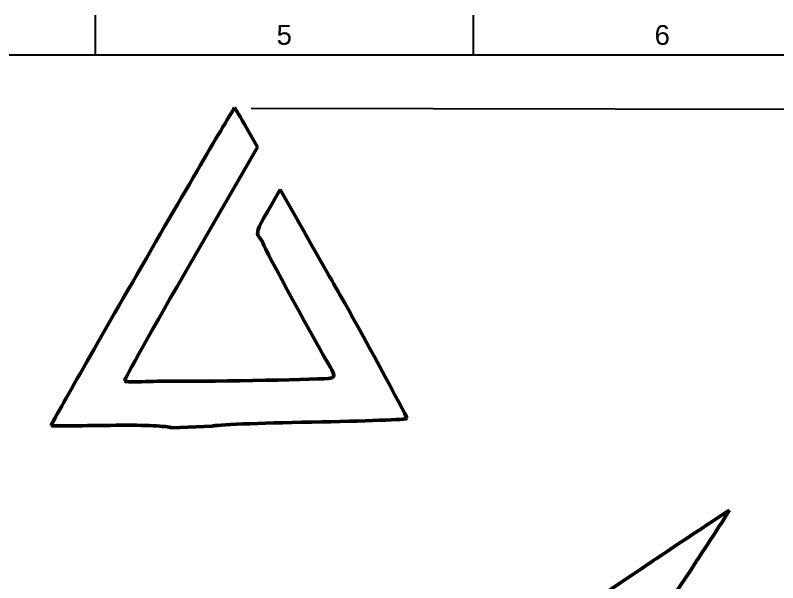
# Model space of a CAD drawing. Header units: millimetres. Extents: x 0 to 594, y 0 to 420.
# Drawn here: x 196.2 to 292.7, y 343.2 to 415 of the extents above; entities that cross this region are included whole.
import ezdxf
from ezdxf.enums import TextEntityAlignment as Align

# ---------------------------------------------------------------- set-up
doc = ezdxf.new("R2010")
doc.units = ezdxf.units.MM
doc.header["$LTSCALE"] = 0.75
for name, color, linetype, lineweight in [('Border', 7, 'Continuous', 25), ('Dimensions', 7, 'Continuous', 25), ('Visible', 7, 'Continuous', 50)]:
    doc.layers.add(name, color=color, linetype=linetype, lineweight=lineweight)
doc.styles.add('FusionTitle', font='arial.ttf')
doc.styles.get("Standard").update_dxf_attribs({"font": 'arial.ttf'})
doc.dimstyles.new('ISO-25', dxfattribs={"dimtxt": 3.5, "dimasz": 3.5, "dimexe": 2.1, "dimexo": 2.1, "dimgap": 1.4, "dimtad": 1, "dimzin": 12, "dimdsep": 46, "dimtxsty": 'Standard', "dimcen": 0, "dimclrd": 256, "dimclre": 256, "dimclrt": 256, "dimazin": 3, "dimtp": 0.1, "dimtm": 0.1, "dimtfac": 0.714286, "dimtmove": 0, "dimatfit": 3, "dimfxl": 1, "dimtzin": 12, "dimarcsym": 0})

# ---------------------------------------------------------------- blocks, each defined once
blk = doc.blocks.new('*D12')
at = {"layer": 'Defpoints', "color": 0, "transparency": 16777216}
for p in [(223.95971, 403.259627), (223.3927, 105.70702), (403.937797, 105.362977)]:
    blk.add_point(p, dxfattribs=at)
at = {"layer": 'Dimensions', "lineweight": -2, "transparency": 16777216}
for p, q in [((226.059706, 403.255625), (406.604803, 402.911582)), ((404.498137, 399.41559), (403.944466, 108.862971)), ((225.492696, 105.703018), (406.037793, 105.358975))]:
    blk.add_line(p, q, dxfattribs=at)
at = {"layer": 'Dimensions', "transparency": 16777216}
for points in [[(403.914805, 399.416702), (405.081469, 399.414479), (404.504807, 402.915584)], [(403.361134, 108.864082), (404.527799, 108.861859), (403.937797, 105.362977)]]:
    blk.add_solid(points, dxfattribs=at)
at = {"layer": 'Dimensions', "transparency": 16777216, "insert": (401.034302, 254.145354), "char_height": 3.5, "attachment_point": 5, "rotation": 89.89079416}
blk.add_mtext('297.55', dxfattribs=at)
blk = doc.blocks.new('ISO_A2_SHEET')
at = {"layer": 'Border'}
for p, q in [((206.3334, 415), (206.3334, 410)), ((254.1667, 415), (254.1667, 410)), ((20, 410), (584, 410))]:
    blk.add_line(p, q, dxfattribs=at)
at = {"layer": 'Border', "style": 'FusionTitle'}
for s, p in [('5', (230.25005, 412.5)), ('6', (278.08335, 412.5))]:
    blk.add_text(s, height=2.5, dxfattribs=at).set_placement(p, align=Align.MIDDLE)

msp = doc.modelspace()

# ---------------------------------------------------------------- linework, layer by layer
at = {"layer": 'Visible'}
for p, q in [((226.862, 398.285, 7.5), (225.479, 400.732, 7.5)), ((218.349, 383.54, 7.5), (226.862, 398.285, 7.5)), ((229.722, 392.921, 7.5), (228.155, 390.206, 7.5)), ((232.682, 387.729, 7.5), (229.722, 392.921, 7.5)), ((215.984, 362.782, 7.5), (221.186, 362.975, 7.5))]:
    msp.add_line(p, q, dxfattribs=at)
for points in [[(223.96, 403.26, 7.5), (223.891, 403.299, 7.5), (218.603, 394.3, 7.5), (212.214, 383.232, 7.5)], [(225.479, 400.732, 7.5), (224.742, 402.075, 7.5), (224.063, 403.2, 7.5), (223.96, 403.26, 7.5)], [(228.155, 390.206, 7.5), (226.845, 387.937, 7.5), (226.67, 387.397, 7.5), (227.052, 386.947, 7.5)], [(227.052, 386.947, 7.5), (227.317, 386.611, 7.5), (227.561, 386.241, 7.5), (227.585, 386.044, 7.5)], [(237.508, 379.26, 7.5), (236.478, 381.047, 7.5), (234.289, 384.877, 7.5), (232.682, 387.729, 7.5)], [(227.585, 386.044, 7.5), (227.618, 385.704, 7.5), (234.761, 372.597, 7.5), (236.056, 370.475, 7.5)], [(212.214, 383.232, 7.5), (205.824, 372.165, 7.5), (200.674, 363.086, 7.5), (200.743, 363.046, 7.5)], [(210.042, 368.676, 7.5), (209.939, 368.735, 7.5), (213.666, 375.428, 7.5), (218.349, 383.54, 7.5)], [(245.799, 363.934, 7.5), (245.697, 364.313, 7.5), (239.457, 375.889, 7.5), (237.508, 379.26, 7.5)], [(236.056, 370.475, 7.5), (236.687, 369.424, 7.5), (236.691, 369.192, 7.5), (236.06, 369.052, 7.5)], [(212.67, 368.625, 7.5), (211.351, 368.562, 7.5), (210.179, 368.596, 7.5), (210.042, 368.676, 7.5)], [(216.407, 368.667, 7.5), (215.644, 368.695, 7.5), (213.97, 368.653, 7.5), (212.67, 368.625, 7.5)], [(236.06, 369.052, 7.5), (235.464, 368.892, 7.5), (221.384, 368.635, 7.5), (216.407, 368.667, 7.5)], [(233.717, 363.485, 7.5), (240.392, 363.618, 7.5), (245.828, 363.825, 7.5), (245.799, 363.934, 7.5)], [(200.743, 363.046, 7.5), (200.811, 363.007, 7.5), (204.208, 363.016, 7.5), (208.23, 363.077, 7.5)], [(208.23, 363.077, 7.5), (212.386, 363.136, 7.5), (214.774, 363.047, 7.5), (215.984, 362.782, 7.5)], [(221.186, 362.975, 7.5), (221.374, 363.141, 7.5), (227.006, 363.372, 7.5), (233.717, 363.485, 7.5)]]:
    msp.add_open_spline(points, degree=3, dxfattribs=at)
for points, knots in [([(286.607, 352.333, 7.5), (285.432, 351.588, 7.5), (283.886, 350.57, 7.5), (280.297, 348.191, 7.5), (277.563, 346.349, 7.5), (276.591, 345.694, 7.5)], [0, 0, 0, 0, 0.417495, 0.417495, 1.335108, 1.335108, 1.335108, 1.335108]), ([(281.689, 344.757, 7.5), (282.625, 346.183, 7.5), (283.593, 347.665, 7.5), (285.183, 350.115, 7.5), (285.962, 351.321, 7.5), (286.607, 352.333, 7.5)], [0, 0, 0, 0, 0.5117388, 0.5117388, 0.8844289, 0.8844289, 0.8844289, 0.8844289]), ([(276.591, 345.694, 7.5), (269.178, 340.712, 7.5), (265.972, 338.676, 7.5), (263.101, 336.046, 7.5), (262.46, 335.236, 7.5), (260.805, 332.695, 7.5), (259.949, 331.159, 7.5), (259.039, 329.657, 7.5)], [0, 0, 0, 0, 2.679336, 2.679336, 4.00096, 4.00096, 5.817869, 5.817869, 5.817869, 5.817869]), ([(267.435, 322.841, 7.5), (267.46, 322.904, 7.5), (267.506, 322.999, 7.5), (268.724, 325.123, 7.5), (275.07, 334.761, 7.5), (281.689, 344.757, 7.5)], [0, 0, 0, 0, 0.0204757, 0.0204757, 0.2284188, 0.2284188, 0.2284188, 0.2284188])]:
    msp.add_open_spline(points, degree=3, knots=knots, dxfattribs=at)

# ---------------------------------------------------------------- block references
at = {"layer": 'Border'}
msp.add_blockref('ISO_A2_SHEET', (0, 0), dxfattribs=at)

# ---------------------------------------------------------------- dimensions: what is measured, and where the dimension line sits
at = {"layer": 'Dimensions'}
dim = msp.add_aligned_dim(p1=(223.96, 403.26), p2=(223.393, 105.707), distance=180.545, dimstyle='ISO-25', override={"dimlfac": 1, "dimclrd": 256, "dimclre": 256}, dxfattribs=at)
dim.commit()
dim.dimension.update_dxf_attribs({"geometry": '*D12', "text_midpoint": (401.034, 254.145)})

doc.saveas('drawing.dxf')
